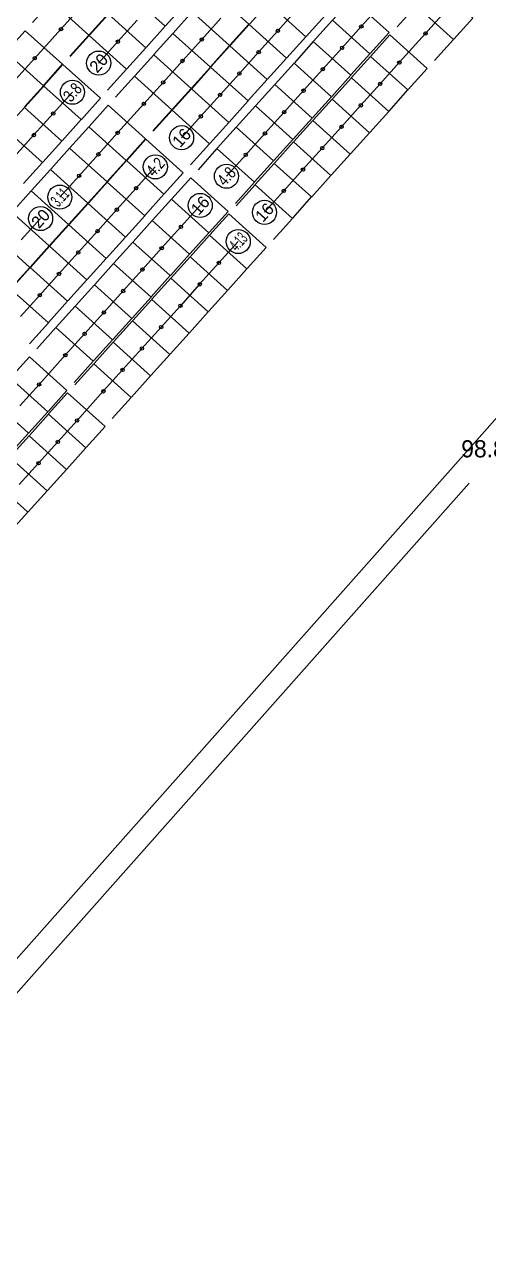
# Model space of a CAD drawing. Header units: millimetres. Extents: x 100467534408 to 100467536215, y 22466358354 to 22466358689.
# Drawn here: x 100467535231.5 to 100467535252.8, y 22466358451.9 to 22466358507.9 of the extents above; entities that cross this region are included whole.
import ezdxf
from ezdxf.enums import TextEntityAlignment as Align

# ---------------------------------------------------------------- set-up
doc = ezdxf.new("R2010")
doc.units = ezdxf.units.MM
doc.header["$LTSCALE"] = 25.4
doc.layers.get('Defpoints').update_dxf_attribs({"linetype": 'CONTINUOUS'})
for name, color, linetype, true_color in [('building', 7, 'CONTINUOUS', 0xffffff), ('component', 7, 'CONTINUOUS', 0xffffff), ('strings', 7, 'CONTINUOUS', 0xffffff)]:
    doc.layers.add(name, color=color, linetype=linetype, true_color=true_color)
doc.layers.add('Default', color=7, linetype='CONTINUOUS')
doc.dimstyles.get("Standard").update_dxf_attribs({"dimtxt": 63.5, "dimasz": 4.572, "dimexe": 4.572, "dimexo": 1.5875, "dimgap": 2.286, "dimtad": 0, "dimtih": 1, "dimtoh": 1, "dimdec": 4, "dimzin": 0, "dimdsep": 46, "dimtxsty": 'Standard', "dimcen": 2.286, "dimadec": 0, "dimazin": 0, "dimtfac": 1, "dimtdec": 4, "dimtofl": 0, "dimtmove": 0, "dimatfit": 3, "dimfxl": 25.4, "dimtolj": 1, "dimtzin": 0, "dimarcsym": 0})

# ---------------------------------------------------------------- blocks, each defined once
blk = doc.blocks.new('AUDIT_I_250328083542-61')
at = {"layer": 'Default', "transparency": 16777216}
for p, q in [((154.9, 2.82), (156.87, 1.08)), ((154.27, 0.04), (95.44, -66.23)), ((90.12, -72.22), (31.29, -138.49)), ((28.6, -139.45), (30.56, -141.19))]:
    blk.add_line(p, q, dxfattribs=at)
for points in [[(155.93, 1.91), (154.58, -0.23), (153.96, 0.32)], [(29.63, -140.36), (30.98, -138.21), (31.6, -138.77)]]:
    blk.add_solid(points, dxfattribs=at)
at = {"layer": 'Defpoints', "transparency": 16777216}
for p in [(154.44, 3.24), (28.13, -139.03)]:
    blk.add_point(p, dxfattribs=at)
at = {"layer": 'Default', "transparency": 16777216}
blk.add_text('98.82m', height=1.5, dxfattribs=at).set_placement((92.78, -69.22), align=Align.MIDDLE_CENTER)
blk = doc.blocks.new('component')
at = {"layer": 'component', "color": 253, "true_color": 0xa5a5a5}
for points in [[(58.2877, -29.0068), (59.9667, -27.1431), (56.6598, -24.1676), (54.9808, -26.0313)], [(51.5431, -29.7907), (53.2222, -27.9271), (49.9153, -24.9515), (48.2362, -26.8152)], [(63.9931, -30.7142), (65.6721, -28.8507), (62.3652, -25.8752), (60.6862, -27.7386)], [(70.7376, -29.9302), (72.4167, -28.0668), (69.1098, -25.0913), (67.4305, -26.9547)], [(83.8061, -30.1675), (85.4853, -28.3038), (82.1784, -25.3283), (80.4992, -27.1919)], [(49.8383, -31.6828), (51.5173, -29.8194), (48.2104, -26.8439), (46.5314, -28.7073)], [(56.5828, -30.8989), (58.2619, -29.0355), (54.955, -26.0599), (53.2757, -27.9234)], [(69.0326, -31.8226), (70.7118, -29.9589), (67.4049, -26.9834), (65.7257, -28.847)], [(76.4129, -31.4465), (78.092, -29.5829), (74.7851, -26.6073), (73.1059, -28.471)], [(54.8777, -32.7912), (56.557, -30.9276), (53.2501, -27.9521), (51.5709, -29.8157)], [(62.2882, -32.6065), (63.9673, -30.7428), (60.6604, -27.7673), (58.9811, -29.631)], [(82.1012, -32.0596), (83.7804, -30.1961), (80.4734, -27.2206), (78.7943, -29.0841)], [(67.3277, -33.7147), (69.007, -31.851), (65.6999, -28.8755), (64.0208, -30.7392)], [(74.7079, -33.3386), (76.3871, -31.475), (73.0802, -28.4995), (71.401, -30.3631)], [(47.5148, -34.2615), (49.1939, -32.398), (45.887, -29.4225), (44.2078, -31.286)], [(53.1729, -34.6834), (54.8521, -32.8197), (51.5451, -29.8442), (49.866, -31.7079)], [(60.5832, -34.4986), (62.2624, -32.635), (58.9555, -29.6594), (57.2763, -31.5231)], [(79.7778, -34.6383), (81.4568, -32.7748), (78.1499, -29.7993), (76.4709, -31.6627)], [(45.8098, -36.1538), (47.489, -34.2902), (44.1821, -31.3146), (42.5029, -33.1783)], [(65.6228, -35.6068), (67.3019, -33.7434), (63.995, -30.7679), (62.3159, -32.6313)], [(73.003, -35.2308), (74.6823, -33.3673), (71.3752, -30.3918), (69.6961, -32.2552)], [(58.8783, -36.3907), (60.5575, -34.5271), (57.2505, -31.5516), (55.5714, -33.4152)], [(71.2982, -37.1231), (72.9772, -35.2594), (69.6703, -32.2839), (67.9913, -34.1474)], [(78.0729, -36.5306), (79.752, -34.6669), (76.4451, -31.6914), (74.766, -33.5551)], [(50.8495, -37.262), (52.5285, -35.3984), (49.2216, -32.4229), (47.5426, -34.2865)], [(57.1734, -38.2829), (58.8525, -36.4194), (55.5456, -33.4439), (53.8665, -35.3073)], [(63.918, -37.4991), (65.597, -35.6355), (62.2901, -32.66), (60.6111, -34.5236)], [(49.1446, -39.1542), (50.8237, -37.2907), (47.5168, -34.3152), (45.8375, -36.1786)], [(62.2131, -39.3913), (63.8922, -37.5276), (60.5853, -34.5521), (58.906, -36.4158)], [(69.5933, -39.0152), (71.2724, -37.1516), (67.9655, -34.1761), (66.2864, -36.0397)], [(76.368, -38.4227), (78.0471, -36.5591), (74.7402, -33.5835), (73.061, -35.4472)], [(74.663, -40.3148), (76.3422, -38.4514), (73.0352, -35.4759), (71.3561, -37.3393)], [(47.4397, -41.0465), (49.1188, -39.1828), (45.8119, -36.2073), (44.1327, -38.071)], [(54.85, -40.8617), (56.5291, -38.9981), (53.2222, -36.0226), (51.5431, -37.8862)], [(60.5081, -41.2834), (62.1873, -39.4198), (58.8802, -36.4442), (57.2012, -38.3079)], [(67.8884, -40.9074), (69.5675, -39.0437), (66.2606, -36.0682), (64.5813, -37.9318)], [(72.9581, -42.207), (74.6374, -40.3435), (71.3303, -37.368), (69.6512, -39.2314)], [(45.7347, -42.9386), (47.4139, -41.075), (44.1068, -38.0994), (42.4278, -39.9631)], [(53.1452, -42.7538), (54.8242, -40.8902), (51.5173, -37.9147), (49.8381, -39.7783)], [(66.1834, -42.7995), (67.8626, -40.936), (64.5557, -37.9605), (62.8765, -39.824)], [(51.4401, -44.646), (53.1193, -42.7823), (49.8125, -39.8068), (48.1332, -41.6705)], [(58.1846, -43.8621), (59.8639, -41.9986), (56.5568, -39.0231), (54.8777, -40.8865)], [(64.4785, -44.6918), (66.1578, -42.8282), (62.8507, -39.8526), (61.1716, -41.7163)], [(71.2533, -44.0993), (72.9323, -42.2356), (69.6254, -39.2601), (67.9464, -41.1238)], [(56.4798, -45.7544), (58.1588, -43.8907), (54.8519, -40.9152), (53.1729, -42.7789)], [(49.7352, -46.5381), (51.4145, -44.6747), (48.1074, -41.6991), (46.4283, -43.5626)], [(69.5484, -45.9914), (71.2275, -44.1278), (67.9206, -41.1523), (66.2413, -43.0159)], [(54.7749, -47.6465), (56.454, -45.7829), (53.1471, -42.8074), (51.4678, -44.671)], [(62.1551, -47.2705), (63.8342, -45.4068), (60.5273, -42.4313), (58.8482, -44.2949)], [(67.8435, -47.8836), (69.5226, -46.0201), (66.2157, -43.0446), (64.5364, -44.908)], [(48.0304, -48.4304), (49.7094, -46.5668), (46.4025, -43.5913), (44.7235, -45.4549)], [(53.07, -49.5387), (54.7491, -47.675), (51.4422, -44.6995), (49.763, -46.5631)], [(60.4502, -49.1626), (62.1293, -47.2989), (58.8224, -44.3234), (57.1433, -46.1871)], [(46.3255, -50.3226), (48.0046, -48.4589), (44.6977, -45.4834), (43.0186, -47.347)], [(58.7454, -51.0547), (60.4244, -49.1913), (57.1175, -46.2158), (55.4383, -48.0792)], [(65.5199, -50.4624), (67.1992, -48.5988), (63.8921, -45.6232), (62.213, -47.4867)], [(44.6206, -52.2147), (46.2997, -50.3512), (42.9928, -47.3757), (41.3136, -49.2392)], [(51.365, -51.4308), (53.0442, -49.5673), (49.7372, -46.5918), (48.0581, -48.4553)], [(63.8151, -52.3545), (65.4941, -50.4909), (62.1872, -47.5154), (60.5082, -49.379)], [(49.6601, -53.3231), (51.3392, -51.4595), (48.0323, -48.4839), (46.3532, -50.3476)], [(57.0403, -52.947), (58.7196, -51.0834), (55.4125, -48.1079), (53.7334, -49.9715)], [(62.1102, -54.2467), (63.7893, -52.383), (60.4824, -49.4075), (58.8033, -51.2711)], [(47.9553, -55.2152), (49.6343, -53.3516), (46.3274, -50.3761), (44.6484, -52.2397)], [(55.3354, -54.8392), (57.0147, -52.9755), (53.7076, -50), (52.0286, -51.8637)], [(60.4053, -56.1388), (62.0844, -54.2753), (58.7775, -51.2998), (57.0983, -53.1633)], [(46.2504, -57.1074), (47.9295, -55.2439), (44.6226, -52.2684), (42.9433, -54.1318)], [(53.6306, -56.7313), (55.3096, -54.8677), (52.0028, -51.8921), (50.3237, -53.7558)], [(51.9257, -58.6234), (53.6048, -56.76), (50.2979, -53.7845), (48.6186, -55.6479)], [(58.7003, -58.0311), (60.3795, -56.1675), (57.0726, -53.192), (55.3934, -55.0556)], [(56.9954, -59.9232), (58.6747, -58.0596), (55.3676, -55.0841), (53.6885, -56.9477)], [(50.2209, -60.5158), (51.8999, -58.6521), (48.593, -55.6766), (46.9138, -57.5402)], [(55.2906, -61.8154), (56.9696, -59.9517), (53.6627, -56.9762), (51.9837, -58.8399)], [(47.8972, -63.0944), (49.5765, -61.2308), (46.2694, -58.2553), (44.5904, -60.1189)], [(53.5857, -63.7075), (55.2647, -61.8441), (51.9579, -58.8685), (50.2788, -60.732)], [(46.1924, -64.9866), (47.8714, -63.1231), (44.5645, -60.1476), (42.8855, -62.011)], [(51.2623, -66.2864), (52.9413, -64.4227), (49.6344, -61.4472), (47.9552, -63.3108)], [(44.4875, -66.8787), (46.1666, -65.0152), (42.8597, -62.0397), (41.1806, -63.9032)], [(49.5572, -68.1785), (51.2365, -66.3148), (47.9294, -63.3393), (46.2503, -65.203)], [(47.8524, -70.0706), (49.5316, -68.207), (46.2245, -65.2315), (44.5455, -67.0951)], [(46.1475, -71.9627), (47.8266, -70.0993), (44.5197, -67.1238), (42.8406, -68.9872)], [(44.4426, -73.8551), (46.1217, -71.9914), (42.8148, -69.0159), (41.1357, -70.8795)]]:
    blk.add_lwpolyline(points, close=True, dxfattribs=at)
blk = doc.blocks.new('left-string')
at = {"layer": 'Default', "color": 30, "true_color": 0xec6f1a}
for centre in [(49.049, -29.2856), (54.0885, -30.3939), (61.4989, -30.2091), (46.7256, -31.8642), (59.794, -32.1013), (58.089, -33.9934), (48.3553, -36.7569), (56.3841, -35.8856), (46.6504, -38.6491), (54.0607, -38.4644), (52.3559, -40.3565), (50.6509, -42.2486)]:
    blk.add_circle(centre, 0.15, dxfattribs=at)
at = {"layer": 'Default', "color": 180, "true_color": 0x5531eb}
for centre in [(75.6236, -29.0492), (68.2434, -29.4252), (81.3119, -29.6624), (66.5384, -31.3173), (73.9187, -30.9413), (78.9885, -32.241), (64.8335, -33.2096), (72.2137, -32.8335), (70.5089, -34.7257), (77.2836, -34.1332), (63.1287, -35.1018), (68.804, -36.6179), (75.5787, -36.0254), (61.4238, -36.9939), (73.8737, -37.9176), (67.0991, -38.51), (72.1688, -39.8097), (65.3942, -40.4023), (70.464, -41.702), (55.6905, -43.357), (68.7591, -43.5941), (53.9856, -45.2492), (52.2808, -47.1413), (59.6609, -46.7653), (57.9561, -48.6575), (50.5757, -49.0335), (48.8708, -50.9258), (56.251, -50.5497), (63.0258, -49.9572), (61.3209, -51.8493), (47.166, -52.8179), (54.5462, -52.4418), (59.616, -53.7416), (52.8413, -54.334), (51.1364, -56.2262), (57.9111, -55.6338), (49.4316, -58.1184), (56.2061, -57.5259), (54.5013, -59.418), (47.108, -60.6971), (52.7964, -61.3103), (50.473, -63.889), (48.7679, -65.7811), (47.0631, -67.6733)]:
    blk.add_circle(centre, 0.15, dxfattribs=at)
at = {"layer": 'strings', "color": 30, "true_color": 0xec6f1a, "flags": 128}
for points in [[(55.79, -28.4985), (54.085, -30.3907), (54.085, -30.3907), (52.3801, -32.2829)], [(48.9424, -44.1377), (50.6474, -42.2455), (50.6474, -42.2455), (52.3523, -40.3533), (52.3523, -40.3533), (54.0572, -38.4612), (54.0572, -38.4612), (56.3806, -35.8824), (56.3806, -35.8824), (58.0855, -33.9902), (58.0855, -33.9902), (59.7904, -32.0981), (59.7904, -32.0981), (61.4954, -30.206), (61.4954, -30.206), (63.2003, -28.3137)], [(45.0171, -33.7533), (46.722, -31.8611), (46.722, -31.8611), (49.0454, -29.2824), (49.0454, -29.2824), (50.7503, -27.3902)], [(50.0566, -34.8615), (48.3518, -36.7537), (48.3518, -36.7537), (46.6469, -38.646), (46.6469, -38.646), (44.9419, -40.5381)], [(45.5327, -47.9221), (47.2376, -46.0299)]]:
    blk.add_lwpolyline(points, dxfattribs=at)
at = {"layer": 'strings', "color": 180, "true_color": 0x5531eb, "flags": 128}
for points in [[(69.9448, -27.5298), (68.2398, -29.4221), (68.2398, -29.4221), (66.5349, -31.3142), (66.5349, -31.3142), (64.83, -33.2064), (64.83, -33.2064), (63.1252, -35.0986), (63.1252, -35.0986), (61.4203, -36.9908), (61.4203, -36.9908), (59.7152, -38.8829)], [(63.6857, -42.2913), (65.3906, -40.3991), (65.3906, -40.3991), (67.0956, -38.5068), (67.0956, -38.5068), (68.8005, -36.6147), (68.8005, -36.6147), (70.5053, -34.7226), (70.5053, -34.7226), (72.2102, -32.8303), (72.2102, -32.8303), (73.9152, -30.9381), (73.9152, -30.9381), (75.6201, -29.046), (75.6201, -29.046), (77.9435, -26.4672)], [(83.0133, -27.7669), (81.3084, -29.6592), (81.3084, -29.6592), (78.985, -32.2378), (78.985, -32.2378), (77.2801, -34.1301), (77.2801, -34.1301), (75.5752, -36.0222), (75.5752, -36.0222), (73.8702, -37.9144), (73.8702, -37.9144), (72.1653, -39.8065), (72.1653, -39.8065), (70.4604, -41.6988), (70.4604, -41.6988), (68.7556, -43.5909), (68.7556, -43.5909), (67.0507, -45.4831)], [(57.3918, -41.4616), (55.687, -43.3539), (55.687, -43.3539), (53.9821, -45.246), (53.9821, -45.246), (52.2772, -47.1381), (52.2772, -47.1381), (50.5722, -49.0304), (50.5722, -49.0304), (48.8673, -50.9226), (48.8673, -50.9226), (47.1624, -52.8147), (47.1624, -52.8147), (45.4576, -54.7069)], [(45.3996, -62.5861), (47.1044, -60.6939), (47.1044, -60.6939), (49.428, -58.1152), (49.428, -58.1152), (51.1329, -56.223), (51.1329, -56.223), (52.8378, -54.3308), (52.8378, -54.3308), (54.5426, -52.4387), (54.5426, -52.4387), (56.2475, -50.5465), (56.2475, -50.5465), (57.9525, -48.6543), (57.9525, -48.6543), (59.6574, -46.7621), (59.6574, -46.7621), (61.3623, -44.8699)], [(64.7271, -48.0619), (63.0222, -49.954), (63.0222, -49.954), (61.3174, -51.8461), (61.3174, -51.8461), (59.6125, -53.7384), (59.6125, -53.7384), (57.9076, -55.6306), (57.9076, -55.6306), (56.2026, -57.5227), (56.2026, -57.5227), (54.4977, -59.4149), (54.4977, -59.4149), (52.7929, -61.3071), (52.7929, -61.3071), (50.4695, -63.8858), (50.4695, -63.8858), (48.7644, -65.778), (48.7644, -65.778), (47.0595, -67.6701), (47.0595, -67.6701), (45.3547, -69.5623)]]:
    blk.add_lwpolyline(points, dxfattribs=at)
at = {"layer": 'strings', "color": 30, "true_color": 0xec6f1a}
for centre in [(52.3836, -32.286), (50.0602, -34.8647), (48.9459, -44.1409), (47.2411, -46.0331)]:
    blk.add_circle(centre, 1.0661, dxfattribs=at)
at = {"layer": 'strings', "color": 180, "true_color": 0x5531eb}
for centre in [(59.7188, -38.8861), (57.3953, -41.4648), (63.6892, -42.2945), (61.3658, -44.8731), (67.0542, -45.4863), (64.7306, -48.0651)]:
    blk.add_circle(centre, 1.0661, dxfattribs=at)
at = {"layer": 'strings', "color": 30, "true_color": 0xec6f1a}
for rotation, p in [(47.874288, (52.3836, -32.286)), (47.894864, (47.2411, -46.0331))]:
    blk.add_text('20', height=1.06613, rotation=rotation, dxfattribs=at).set_placement(p, align=Align.MIDDLE_CENTER)
for s, rotation, width, p in [('3.8', 47.877591, 0.8, (50.0602, -34.8647)), ('3.11', 47.8887, 0.55, (48.9459, -44.1409))]:
    blk.add_text(s, height=1.06613, rotation=rotation, dxfattribs=dict(at, width=width)).set_placement(p, align=Align.MIDDLE_CENTER)
at = {"layer": 'strings', "color": 180, "true_color": 0x5531eb}
for rotation, p in [(47.891616, (59.7188, -38.8861)), (47.89498, (61.3658, -44.8731)), (47.888649, (67.0542, -45.4863))]:
    blk.add_text('16', height=1.06613, rotation=rotation, dxfattribs=at).set_placement(p, align=Align.MIDDLE_CENTER)
for s, rotation, width, p in [('4.2', 47.888714, 0.8, (57.3953, -41.4648)), ('4.8', 47.891562, 0.8, (63.6892, -42.2945)), ('4.13', 47.891688, 0.55, (64.7306, -48.0651))]:
    blk.add_text(s, height=1.06613, rotation=rotation, dxfattribs=dict(at, width=width)).set_placement(p, align=Align.MIDDLE_CENTER)
blk = doc.blocks.new('building0')
at = {"layer": 'building', "color": 253, "true_color": 0xa5a5a5}
blk.add_line((154.4353, 3.2394), (28.1334, -139.0332), dxfattribs=at)
at = {"layer": 'Default'}
dim = blk.add_linear_dim(base=(0, 0), p1=(154.4353, 3.2394), p2=(28.1334, -139.0332), dimstyle='Standard', dxfattribs=at)
dim.commit()
dim.dimension.update_dxf_attribs({"geometry": 'AUDIT_I_250328083542-61', "text_midpoint": (92.78002, -69.22467), "text_rotation": 228.4030685})

msp = doc.modelspace()

# ---------------------------------------------------------------- block references
at = {"layer": 'Default'}
for name, p, xscale, yscale, zscale in [('building0', (100467535204.6797, 22466358524.68414), 0.5235890972481151, 0.5235890972481151, 0.5235890972481151), ('component', (100467535207.7345, 22466358522.84876), 0.518244063130006, 0.518244063130006, 0.518244063130006), ('left-string', (100467535207.7345, 22466358522.84876), 0.518244063130006, 0.518244063130006, 0.518244063130006)]:
    msp.add_blockref(name, p, dxfattribs=dict(at, xscale=xscale, yscale=yscale, zscale=zscale))

doc.saveas('drawing.dxf')
